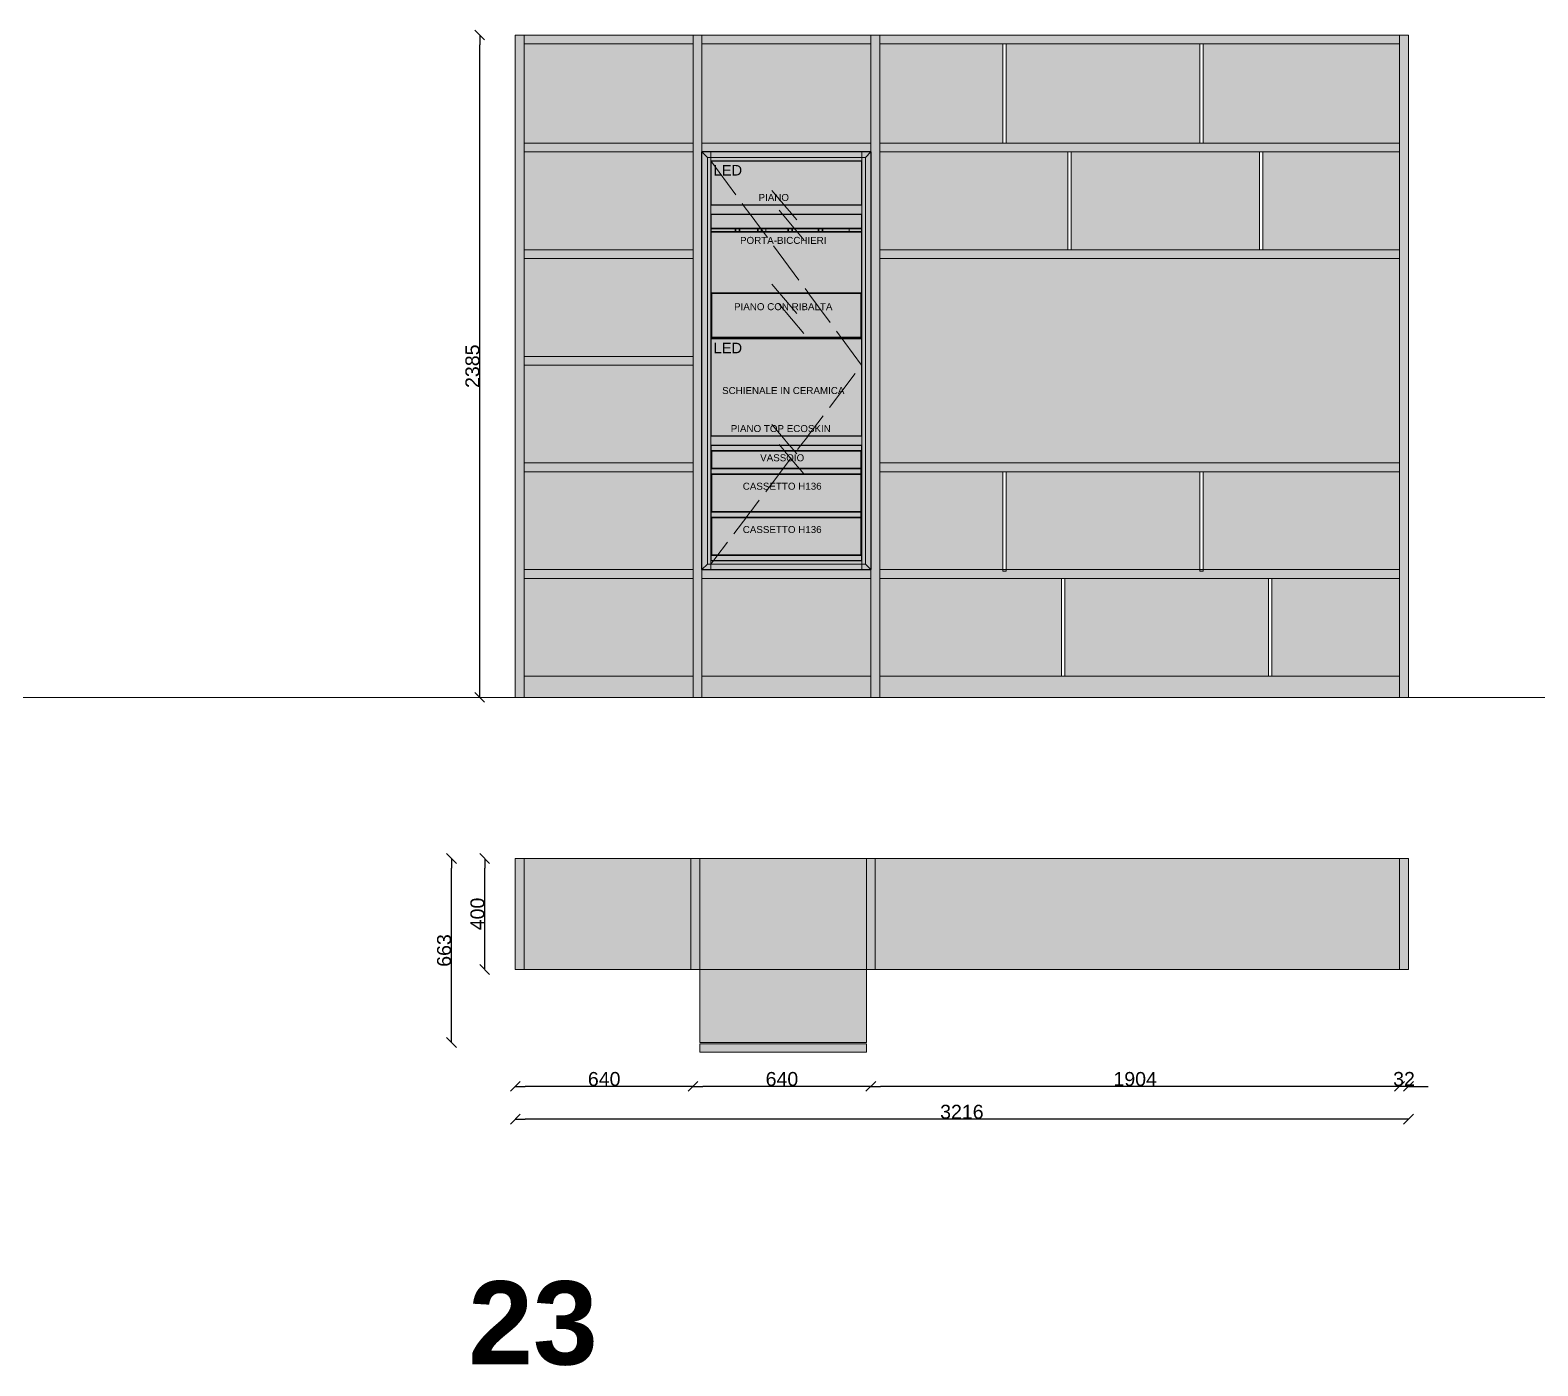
# Model space of a CAD drawing. Header units: millimetres. Extents: x -21288 to 39740, y -2987 to 21739.
# Drawn here: x -8727 to -3298, y -2987 to 1823 of the extents above; entities that cross this region are included whole.
import ezdxf

# ---------------------------------------------------------------- set-up
doc = ezdxf.new("R2010")
doc.units = ezdxf.units.MM
doc.header["$LTSCALE"] = 50
doc.header["$PDMODE"] = 1
doc.header["$PDSIZE"] = -2
doc.linetypes.add('ISO-02 Linea a tratti', pattern=[3.81, 3.048, -0.762])
doc.layers.get('0').update_dxf_attribs({"lineweight": 18})
for name, color, linetype, lineweight in [('0_Hatch', 7, 'Continuous', 5), ('Linee arredi', 3, 'Continuous', 5), ('Nessuna', 7, 'Continuous', 5), ('Nessuna_Hatch', 7, 'Continuous', 5), ('Quote', 7, 'Continuous', 5), ('一般_Hatch', 7, 'Continuous', 5)]:
    doc.layers.add(name, color=color, linetype=linetype, lineweight=lineweight)
doc.styles.add('Arial', font='Arial.ttf')
doc.styles.add('Arial (bold)', font='Arial Bold.ttf')
doc.styles.add('Helvetica', font='Helvetica.ttf')
doc.dimstyles.new('M&C_quote arredo', dxfattribs={"dimtxt": 50.344329, "dimasz": 35.34668, "dimexe": 0, "dimexo": 0, "dimgap": 0.5, "dimtad": 1, "dimdec": 0, "dimtxsty": 'Arial', "dimblk": 'VW_SLASH-2', "dimblk1": 'VW_SLASH-2', "dimblk2": 'VW_SLASH-2', "dimcen": 0, "dimse1": 1, "dimse2": 1, "dimazin": 0, "dimtfac": 1, "dimtdec": 0, "dimtix": 1, "dimtmove": 0, "dimatfit": 0, "dimldrblk": 'VW_SLASH-2', "dimfxl": 0, "dimfxlon": 1, "dimfrac": 2, "dimtolj": 1, "dimarcsym": 0})

# ---------------------------------------------------------------- blocks, each defined once
blk = doc.blocks.new('VW_SLASH-2')
at = {"color": 0, "linetype": 'ByBlock', "lineweight": -2, "transparency": 16777216}
blk.add_line((0, 0), (-1, 0), dxfattribs=at)
at = {"color": 0, "linetype": 'Continuous', "lineweight": -2, "transparency": 16777216, "flags": 128}
blk.add_lwpolyline([(0.5, 0.5), (-0.5, -0.5)], dxfattribs=at)
blk = doc.blocks.new('*D623')
at = {"layer": 'Defpoints', "color": 0, "transparency": 16777216}
for p in [(-7090.3, -1159.4), (-6337.3, -1159.4), (-6337.3, -1559.4)]:
    blk.add_point(p, dxfattribs=at)
at = {"layer": 'Quote', "color": 0, "lineweight": -2, "transparency": 16777216}
blk.add_line((-7090.3, -1524), (-7090.3, -1194.7), dxfattribs=at)
at = {"layer": 'Quote', "color": 0, "lineweight": -2, "transparency": 16777216, "xscale": 35.3466796875, "yscale": 35.3466796875, "zscale": 35.3466796875}
for p, rotation in [((-7090.3, -1159.4), 90), ((-7090.3, -1559.4), 270)]:
    blk.add_blockref('VW_SLASH-2', p, dxfattribs=dict(at, rotation=rotation))
at = {"layer": 'Quote', "color": 0, "transparency": 16777216, "insert": (-7116.5, -1359.4), "char_height": 50.34, "attachment_point": 5, "rotation": 90, "style": 'Arial'}
blk.add_mtext('\\A1;400', dxfattribs=at)
blk = doc.blocks.new('*D624')
at = {"layer": 'Defpoints', "color": 0, "transparency": 16777216}
for p in [(-7210.3, -1159.4), (-5716.3, -1159.4), (-6316.3, -1822.4)]:
    blk.add_point(p, dxfattribs=at)
at = {"layer": 'Quote', "color": 0, "lineweight": -2, "transparency": 16777216}
blk.add_line((-7210.3, -1787), (-7210.3, -1194.7), dxfattribs=at)
at = {"layer": 'Quote', "color": 0, "lineweight": -2, "transparency": 16777216, "xscale": 35.3466796875, "yscale": 35.3466796875, "zscale": 35.3466796875}
for p, rotation in [((-7210.3, -1159.4), 90), ((-7210.3, -1822.4), 270)]:
    blk.add_blockref('VW_SLASH-2', p, dxfattribs=dict(at, rotation=rotation))
at = {"layer": 'Quote', "color": 0, "transparency": 16777216, "insert": (-7236.5, -1490.9), "char_height": 50.34, "attachment_point": 5, "rotation": 90, "style": 'Arial'}
blk.add_mtext('\\A1;663', dxfattribs=at)
blk = doc.blocks.new('Simbolo-2')
at = {"layer": 'Linee arredi', "linetype": 'Continuous', "lineweight": 5, "transparency": 33554687, "flags": 128}
blk.add_lwpolyline([(-47.9232, 5.9904), (47.9232, 5.9904), (47.9232, -5.9904), (-47.9232, -5.9904)], close=True, dxfattribs=at)
blk = doc.blocks.new('Gruppo-184')
at = {"layer": 'Linee arredi', "linetype": 'Continuous', "lineweight": 0, "transparency": 33554687}
h = blk.add_hatch(color=252, dxfattribs=at)
h.paths.add_polyline_path([(-440, -21916), (-440, -23420), (-1048, -23420), (-1048, -21916)])
h.paths.add_polyline_path([(-1028.4, -23400), (-459.6, -23400), (-459.6, -21936), (-1028.4, -21936)], flags=16)
at = {"layer": 'Nessuna_Hatch', "linetype": 'Continuous', "lineweight": 5, "transparency": 33554628}
h = blk.add_hatch(color=256, dxfattribs=at)
h.set_gradient(color1=(255, 225, 196), color2=(255, 200, 145), name='CYLINDER')
h.paths.add_polyline_path([(-1028.4, -21936), (-459.6, -21936), (-459.6, -23400), (-1028.4, -23400)])
at = {"layer": 'Linee arredi', "linetype": 'Continuous', "lineweight": 5}
for p, q in [((-1048, -21916), (-1028.4, -21936)), ((-459.6, -21936), (-440, -21916)), ((-795.8, -22054.2), (-706.7, -22160.1)), ((-769.8, -22126), (-680.8, -22231.9)), ((-795.8, -22392.1), (-706.7, -22498)), ((-769.8, -22463.9), (-680.8, -22569.8)), ((-795.8, -22897.2), (-706.7, -23003.1)), ((-769.8, -22969.1), (-680.8, -23075)), ((-1028.4, -23400), (-1048, -23420)), ((-459.6, -23400), (-440, -23420))]:
    blk.add_line(p, q, dxfattribs=at)
at = {"layer": 'Linee arredi', "linetype": 'Continuous', "lineweight": 5, "transparency": 33554687, "flags": 128}
for points in [[(-440, -21916), (-440, -23420), (-1048, -23420), (-1048, -21916)], [(-1028.4, -23400), (-459.6, -23400), (-459.6, -21936), (-1028.4, -21936)], [(-1028.4, -21936), (-459.6, -21936), (-459.6, -23400), (-1028.4, -23400)]]:
    blk.add_lwpolyline(points, close=True, dxfattribs=at)
at = {"layer": 'Linee arredi', "linetype": 'Continuous', "lineweight": 5, "flags": 128}
for points in [[(-440, -21916), (-440, -23420), (-1048, -23420), (-1048, -21916)], [(-1028.4, -21936), (-459.6, -21936), (-459.6, -23400), (-1028.4, -23400)]]:
    blk.add_lwpolyline(points, close=True, dxfattribs=at)
blk = doc.blocks.new('Gruppo-185')
at = {"layer": '一般_Hatch', "linetype": 'Continuous', "lineweight": 5, "transparency": 33554687}
h = blk.add_hatch(color=256, dxfattribs=at)
h.set_gradient(color1=(255, 225, 196), color2=(255, 200, 145), rotation=270, name='CYLINDER')
h.paths.add_polyline_path([(-1016.1, -21948), (-473.4, -21948), (-473.4, -22068.2), (-1016.1, -22068.2)])
h = blk.add_hatch(color=256, dxfattribs=at)
h.set_gradient(color1=(255, 225, 196), color2=(255, 200, 145), rotation=270, name='CYLINDER')
h.paths.add_polyline_path([(-1016.1, -22588.2), (-473.4, -22588.2), (-473.4, -22708.4), (-1016.1, -22708.4)])
at = {"color": 7, "linetype": 'Continuous', "lineweight": 35}
for p, q in [((-1048, -21916), (-1048, -23420)), ((-1048, -21916), (-1016.1, -21916)), ((-471.9, -21916), (-1016.1, -21916)), ((-471.9, -21948), (-471.9, -21916)), ((-471.9, -21916), (-440, -21916)), ((-440, -21916), (-440, -23420)), ((-1016.1, -21948), (-471.9, -21948)), ((-471.9, -22108), (-1016.1, -22108)), ((-471.9, -22140), (-1016.1, -22140)), ((-471.9, -22192), (-1016.1, -22192)), ((-927.2, -22204), (-927.2, -22192)), ((-913.2, -22204), (-913.2, -22192)), ((-847.3, -22204), (-847.3, -22192)), ((-833.4, -22204), (-833.4, -22192)), ((-737.5, -22204), (-737.5, -22192)), ((-723.5, -22204), (-723.5, -22192)), ((-627.7, -22204), (-627.7, -22192)), ((-613.7, -22204), (-613.7, -22192)), ((-471.9, -22204), (-1016.1, -22204)), ((-471.9, -22588), (-1016.1, -22588)), ((-471.9, -22940), (-1016.1, -22940)), ((-440, -22972), (-440, -23388)), ((-1048, -23420), (-1016.1, -23420)), ((-1016.1, -23420), (-471.9, -23420)), ((-471.9, -23420), (-440, -23420))]:
    blk.add_line(p, q, dxfattribs=at)
at = {"color": 7, "linetype": 'ISO-02 Linea a tratti', "lineweight": 35, "flags": 128}
blk.add_lwpolyline([(-471.9, -22556), (-474.9, -22556), (-1013.1, -22556), (-1016.1, -22556)], dxfattribs=at)
at = {"layer": 'Nessuna', "color": 7, "transparency": 33554687}
for p in [(-975.1, -22198), (-865.3, -22198), (-785.4, -22198), (-675.6, -22198), (-565.8, -22198)]:
    blk.add_blockref('Simbolo-2', p, dxfattribs=at)
at = {"color": 7, "transparency": 33554687, "char_height": 25.218, "attachment_point": 2, "line_spacing_factor": 0.834288, "style": 'Helvetica'}
for s, insert in [('PORTA-BICCHIERI', (-755.2, -22221.8)), ('SCHIENALE IN CERAMICA', (-755.2, -22762.6))]:
    blk.add_mtext(s, dxfattribs=dict(at, insert=insert))
at = {"color": 255, "linetype": 'Continuous', "lineweight": 5, "transparency": 33554687}
blk.add_wipeout([(-1013.1, -22992), (-474.9, -22992), (-474.9, -23056), (-1013.1, -23056)], dxfattribs=at).dxf.layer = 'Nessuna_Hatch'
at = {"color": 7, "linetype": 'Continuous', "lineweight": 35}
for p, q in [((-471.9, -22972), (-1016.1, -22972)), ((-474.9, -22992), (-1013.1, -22992))]:
    blk.add_line(p, q, dxfattribs=at)
at = {"layer": 'Nessuna', "color": 7, "linetype": 'Continuous', "lineweight": 5, "transparency": 33554687, "flags": 128}
blk.add_lwpolyline([(-1013.1, -22992), (-474.9, -22992), (-474.9, -23056), (-1013.1, -23056)], close=True, dxfattribs=at)
at = {"color": 7, "transparency": 33554687, "insert": (-759, -23004.6), "char_height": 25.22, "attachment_point": 2, "line_spacing_factor": 0.834288, "style": 'Helvetica'}
blk.add_mtext('VASSOIO', dxfattribs=at)
at = {"color": 255, "linetype": 'Continuous', "lineweight": 5, "transparency": 33554687}
blk.add_wipeout([(-1013.1, -23076), (-474.9, -23076), (-474.9, -23212), (-1013.1, -23212)], dxfattribs=at).dxf.layer = 'Nessuna_Hatch'
at = {"color": 7, "linetype": 'Continuous', "lineweight": 35}
for p, q in [((-1013.1, -23056), (-1013.1, -22992)), ((-474.9, -23056), (-474.9, -22992)), ((-471.9, -23056), (-1016.1, -23056)), ((-1013.1, -23056), (-474.9, -23056)), ((-1013.1, -23088), (-1016.1, -23088)), ((-474.9, -23076), (-1013.1, -23076)), ((-471.9, -23088), (-474.9, -23088))]:
    blk.add_line(p, q, dxfattribs=at)
at = {"layer": 'Nessuna', "color": 7, "linetype": 'Continuous', "lineweight": 5, "transparency": 33554687, "flags": 128}
blk.add_lwpolyline([(-1013.1, -23076), (-474.9, -23076), (-474.9, -23212), (-1013.1, -23212)], close=True, dxfattribs=at)
at = {"color": 7, "transparency": 33554687, "insert": (-759, -23107.1), "char_height": 25.218, "attachment_point": 2, "line_spacing_factor": 0.834288, "style": 'Helvetica'}
blk.add_mtext('CASSETTO H136', dxfattribs=at)
at = {"color": 255, "linetype": 'Continuous', "lineweight": 5, "transparency": 33554687}
blk.add_wipeout([(-1013.1, -23232), (-474.9, -23232), (-474.9, -23368), (-1013.1, -23368)], dxfattribs=at).dxf.layer = 'Nessuna_Hatch'
at = {"color": 7, "linetype": 'Continuous', "lineweight": 35}
for p, q in [((-1016.1, -23420), (-1016.1, -21916)), ((-471.9, -23420), (-471.9, -21916)), ((-474.9, -22992), (-474.9, -23368)), ((-471.9, -22972), (-471.9, -23388)), ((-1013.1, -23212), (-1013.1, -23076)), ((-474.9, -23076), (-474.9, -23212)), ((-474.9, -23212), (-1013.1, -23212)), ((-1013.1, -23368), (-1013.1, -23232)), ((-474.9, -23232), (-1013.1, -23232)), ((-474.9, -23232), (-474.9, -23368)), ((-1016.1, -23388), (-471.9, -23388)), ((-474.9, -23368), (-1013.1, -23368))]:
    blk.add_line(p, q, dxfattribs=at)
at = {"layer": 'Nessuna', "color": 7, "linetype": 'Continuous', "lineweight": 5, "transparency": 33554687, "flags": 128}
blk.add_lwpolyline([(-1013.1, -23232), (-474.9, -23232), (-474.9, -23368), (-1013.1, -23368)], close=True, dxfattribs=at)
at = {"color": 7, "transparency": 33554687, "insert": (-759, -23263.1), "char_height": 25.218, "attachment_point": 2, "line_spacing_factor": 0.834288, "style": 'Helvetica'}
blk.add_mtext('CASSETTO H136', dxfattribs=at)
at = {"color": 255, "linetype": 'Continuous', "lineweight": 5, "transparency": 33554687}
blk.add_wipeout([(-1016.1, -22556), (-471.9, -22556), (-471.9, -22588), (-1016.1, -22588)], dxfattribs=at).dxf.layer = 'Nessuna_Hatch'
at = {"layer": 'Nessuna', "color": 7, "linetype": 'Continuous', "lineweight": 5, "transparency": 33554687, "flags": 128}
blk.add_lwpolyline([(-1016.1, -22556), (-471.9, -22556), (-471.9, -22588), (-1016.1, -22588)], close=True, dxfattribs=at)
at = {"color": 255, "linetype": 'Continuous', "lineweight": 35}
blk.add_wipeout([(-474.9, -22424.5), (-474.9, -22584.5), (-1013.1, -22584.5), (-1013.1, -22424.5)], dxfattribs=at).dxf.layer = '0_Hatch'
at = {"color": 7, "linetype": 'Continuous', "lineweight": 35, "flags": 128}
blk.add_lwpolyline([(-474.9, -22424.5), (-474.9, -22584.5), (-1013.1, -22584.5), (-1013.1, -22424.5)], close=True, dxfattribs=at)
at = {"color": 7, "transparency": 33554687, "insert": (-755.2, -22460.5), "char_height": 25.218, "attachment_point": 2, "line_spacing_factor": 0.834288, "style": 'Helvetica'}
blk.add_mtext('PIANO CON RIBALTA', dxfattribs=at)
at = {"color": 255, "linetype": 'Continuous', "lineweight": 5, "transparency": 33554687}
for points in [[(-1048, -21916), (-1016.1, -21916), (-1016.1, -23420), (-1048, -23420)], [(-471.9, -21916), (-440, -21916), (-440, -23420), (-471.9, -23420)]]:
    blk.add_wipeout(points, dxfattribs=at).dxf.layer = 'Nessuna_Hatch'
at = {"layer": 'Nessuna', "color": 7, "linetype": 'Continuous', "lineweight": 5, "transparency": 33554687, "flags": 128}
for points in [[(-1048, -21916), (-1016.1, -21916), (-1016.1, -23420), (-1048, -23420)], [(-471.9, -21916), (-440, -21916), (-440, -23420), (-471.9, -23420)]]:
    blk.add_lwpolyline(points, close=True, dxfattribs=at)
at = {"color": 7, "transparency": 33554687, "insert": (-1006.1, -22603), "char_height": 37.83, "attachment_point": 1, "line_spacing_factor": 0.834288, "style": 'Helvetica'}
blk.add_mtext('LED', dxfattribs=at)
at = {"color": 255, "linetype": 'Continuous', "lineweight": 5, "transparency": 33554687}
for points in [[(-1016.1, -21916), (-471.9, -21916), (-471.9, -21948), (-1016.1, -21948)], [(-1016.1, -22108), (-471.9, -22108), (-471.9, -22140), (-1016.1, -22140)], [(-1016.1, -22940), (-471.9, -22940), (-471.9, -22972), (-1016.1, -22972)], [(-1016.1, -23388), (-471.9, -23388), (-471.9, -23420), (-1016.1, -23420)]]:
    blk.add_wipeout(points, dxfattribs=at).dxf.layer = 'Nessuna_Hatch'
at = {"layer": 'Nessuna', "color": 7, "linetype": 'Continuous', "lineweight": 5, "transparency": 33554687, "flags": 128}
for points in [[(-1016.1, -21916), (-471.9, -21916), (-471.9, -21948), (-1016.1, -21948)], [(-1016.1, -22108), (-471.9, -22108), (-471.9, -22140), (-1016.1, -22140)], [(-1016.1, -22940), (-471.9, -22940), (-471.9, -22972), (-1016.1, -22972)], [(-1016.1, -23388), (-471.9, -23388), (-471.9, -23420), (-1016.1, -23420)]]:
    blk.add_lwpolyline(points, close=True, dxfattribs=at)
at = {"layer": 'Nessuna', "color": 7, "transparency": 33554687}
blk.add_blockref('Gruppo-184', (0, 0), dxfattribs=at)
at = {"color": 7, "transparency": 33554687, "line_spacing_factor": 0.834288, "style": 'Helvetica'}
for s, insert, char_height, attachment_point in [('LED', (-1006.1, -21963), 37.83, 1), ('PIANO', (-789.4, -22067.3), 25.22, 2), ('PIANO TOP ECOSKIN', (-764.2, -22899.5), 25.218, 2)]:
    blk.add_mtext(s, dxfattribs=dict(at, insert=insert, char_height=char_height, attachment_point=attachment_point))
blk = doc.blocks.new('*D617')
at = {"layer": 'Defpoints', "color": 0, "transparency": 16777216}
for p in [(-7108.3, 1805.6), (-6980.3, 1805.6), (-6980.3, -579.4)]:
    blk.add_point(p, dxfattribs=at)
at = {"layer": 'Quote', "color": 0, "lineweight": -2, "transparency": 16777216}
blk.add_line((-7108.3, -544), (-7108.3, 1770.3), dxfattribs=at)
at = {"layer": 'Quote', "color": 0, "lineweight": -2, "transparency": 16777216, "xscale": 35.3466796875, "yscale": 35.3466796875, "zscale": 35.3466796875}
for p, rotation in [((-7108.3, 1805.6), 90), ((-7108.3, -579.4), 270)]:
    blk.add_blockref('VW_SLASH-2', p, dxfattribs=dict(at, rotation=rotation))
at = {"layer": 'Quote', "color": 0, "transparency": 16777216, "insert": (-7134.5, 613.1), "char_height": 50.34, "attachment_point": 5, "rotation": 90, "style": 'Arial'}
blk.add_mtext('\\A1;2385', dxfattribs=at)
blk = doc.blocks.new('*D618')
at = {"layer": 'Defpoints', "color": 0, "transparency": 16777216}
for p in [(-3796.3, -1713.4), (-5700.3, -1789.4), (-5700.3, -1980.2)]:
    blk.add_point(p, dxfattribs=at)
at = {"layer": 'Quote', "color": 0, "lineweight": -2, "transparency": 16777216}
blk.add_line((-3831.6, -1980.2), (-5664.9, -1980.2), dxfattribs=at)
at = {"layer": 'Quote', "color": 0, "lineweight": -2, "transparency": 16777216, "xscale": 35.3466796875, "yscale": 35.3466796875, "zscale": 35.3466796875, "rotation": 180}
blk.add_blockref('VW_SLASH-2', (-5700.3, -1980.2), dxfattribs=at)
at = {"layer": 'Quote', "color": 0, "lineweight": -2, "transparency": 16777216, "xscale": 35.3466796875, "yscale": 35.3466796875, "zscale": 35.3466796875}
blk.add_blockref('VW_SLASH-2', (-3796.3, -1980.2), dxfattribs=at)
at = {"layer": 'Quote', "color": 0, "transparency": 16777216, "insert": (-4748.3, -1954), "char_height": 50.34, "attachment_point": 5, "style": 'Arial'}
blk.add_mtext('\\A1;1904', dxfattribs=at)
blk = doc.blocks.new('*D619')
at = {"layer": 'Defpoints', "color": 0, "transparency": 16777216}
for p in [(-3796.3, -1713.4), (-3764.3, -1789.4), (-3796.3, -1980.2)]:
    blk.add_point(p, dxfattribs=at)
at = {"layer": 'Quote', "color": 0, "lineweight": -2, "transparency": 16777216}
for p, q in [((-3831.6, -1980.2), (-3867, -1980.2)), ((-3764.3, -1980.2), (-3796.3, -1980.2)), ((-3728.9, -1980.2), (-3693.6, -1980.2))]:
    blk.add_line(p, q, dxfattribs=at)
at = {"layer": 'Quote', "color": 0, "lineweight": -2, "transparency": 16777216, "xscale": 35.3466796875, "yscale": 35.3466796875, "zscale": 35.3466796875}
blk.add_blockref('VW_SLASH-2', (-3796.3, -1980.2), dxfattribs=at)
at = {"layer": 'Quote', "color": 0, "lineweight": -2, "transparency": 16777216, "xscale": 35.3466796875, "yscale": 35.3466796875, "zscale": 35.3466796875, "rotation": 180}
blk.add_blockref('VW_SLASH-2', (-3764.3, -1980.2), dxfattribs=at)
at = {"layer": 'Quote', "color": 0, "transparency": 16777216, "insert": (-3780.3, -1953.9), "char_height": 50.34, "attachment_point": 5, "style": 'Arial'}
blk.add_mtext('\\A1;32', dxfattribs=at)
blk = doc.blocks.new('*D657')
at = {"layer": 'Defpoints', "color": 0, "transparency": 16777216}
for p in [(-6980.3, -1789.4), (-3764.3, -1789.4), (-6980.3, -2098.4)]:
    blk.add_point(p, dxfattribs=at)
at = {"layer": 'Quote', "color": 0, "lineweight": -2, "transparency": 16777216}
blk.add_line((-3799.6, -2098.4), (-6944.9, -2098.4), dxfattribs=at)
at = {"layer": 'Quote', "color": 0, "lineweight": -2, "transparency": 16777216, "xscale": 35.3466796875, "yscale": 35.3466796875, "zscale": 35.3466796875, "rotation": 180}
blk.add_blockref('VW_SLASH-2', (-6980.3, -2098.4), dxfattribs=at)
at = {"layer": 'Quote', "color": 0, "lineweight": -2, "transparency": 16777216, "xscale": 35.3466796875, "yscale": 35.3466796875, "zscale": 35.3466796875}
blk.add_blockref('VW_SLASH-2', (-3764.3, -2098.4), dxfattribs=at)
at = {"layer": 'Quote', "color": 0, "transparency": 16777216, "insert": (-5372.3, -2072.1), "char_height": 50.34, "attachment_point": 5, "style": 'Arial'}
blk.add_mtext('\\A1;3216', dxfattribs=at)
blk = doc.blocks.new('*D658')
at = {"layer": 'Defpoints', "color": 0, "transparency": 16777216}
for p in [(-6980.3, -1559.4), (-6340.3, -1789.4), (-6980.3, -1980.2)]:
    blk.add_point(p, dxfattribs=at)
at = {"layer": 'Quote', "color": 0, "lineweight": -2, "transparency": 16777216}
blk.add_line((-6375.6, -1980.2), (-6944.9, -1980.2), dxfattribs=at)
at = {"layer": 'Quote', "color": 0, "lineweight": -2, "transparency": 16777216, "xscale": 35.3466796875, "yscale": 35.3466796875, "zscale": 35.3466796875, "rotation": 180}
blk.add_blockref('VW_SLASH-2', (-6980.3, -1980.2), dxfattribs=at)
at = {"layer": 'Quote', "color": 0, "lineweight": -2, "transparency": 16777216, "xscale": 35.3466796875, "yscale": 35.3466796875, "zscale": 35.3466796875}
blk.add_blockref('VW_SLASH-2', (-6340.3, -1980.2), dxfattribs=at)
at = {"layer": 'Quote', "color": 0, "transparency": 16777216, "insert": (-6660.3, -1954), "char_height": 50.34, "attachment_point": 5, "style": 'Arial'}
blk.add_mtext('\\A1;640', dxfattribs=at)
blk = doc.blocks.new('*D659')
at = {"layer": 'Defpoints', "color": 0, "transparency": 16777216}
for p in [(-5700.3, -1560.4), (-6340.3, -1789.4), (-6340.3, -1980.2)]:
    blk.add_point(p, dxfattribs=at)
at = {"layer": 'Quote', "color": 0, "lineweight": -2, "transparency": 16777216}
blk.add_line((-5735.6, -1980.2), (-6304.9, -1980.2), dxfattribs=at)
at = {"layer": 'Quote', "color": 0, "lineweight": -2, "transparency": 16777216, "xscale": 35.3466796875, "yscale": 35.3466796875, "zscale": 35.3466796875, "rotation": 180}
blk.add_blockref('VW_SLASH-2', (-6340.3, -1980.2), dxfattribs=at)
at = {"layer": 'Quote', "color": 0, "lineweight": -2, "transparency": 16777216, "xscale": 35.3466796875, "yscale": 35.3466796875, "zscale": 35.3466796875}
blk.add_blockref('VW_SLASH-2', (-5700.3, -1980.2), dxfattribs=at)
at = {"layer": 'Quote', "color": 0, "transparency": 16777216, "insert": (-6020.3, -1954), "char_height": 50.34, "attachment_point": 5, "style": 'Arial'}
blk.add_mtext('\\A1;640', dxfattribs=at)

msp = doc.modelspace()

# ---------------------------------------------------------------- hatches: boundary and pattern name
at = {"layer": 'Linee arredi'}
h = msp.add_hatch(color=7, dxfattribs=at)
h.dxf.hatch_style = 1
h.paths.add_polyline_path([(-6948.28, 1805.65), (-6340.28, 1805.65), (-6340.28, 1773.65), (-6948.28, 1773.65)])
h.paths.add_polyline_path([(-6948.28, 1416.65), (-6340.28, 1416.65), (-6340.28, 1384.65), (-6948.28, 1384.65)])
h.paths.add_polyline_path([(-6948.28, 1032.65), (-6340.28, 1032.65), (-6340.28, 1000.65), (-6948.28, 1000.65)])
h.paths.add_polyline_path([(-6948.28, 648.65), (-6340.28, 648.65), (-6340.28, 616.65), (-6948.28, 616.65)])
h.paths.add_polyline_path([(-6948.28, 264.65), (-6340.28, 264.65), (-6340.28, 232.65), (-6948.28, 232.65)])
h.paths.add_polyline_path([(-6948.28, -119.35), (-6340.28, -119.35), (-6340.28, -151.35), (-6948.28, -151.35)])
h.paths.add_polyline_path([(-6980.28, 1805.65), (-6948.28, 1805.65), (-6948.28, -579.35), (-6980.28, -579.35)])
h.paths.add_polyline_path([(-6308.28, 1805.65), (-5700.28, 1805.65), (-5700.28, 1773.65), (-6308.28, 1773.65)])
h.paths.add_polyline_path([(-6340.28, 1805.65), (-6308.28, 1805.65), (-6308.28, -579.35), (-6340.28, -579.35)])
h.paths.add_polyline_path([(-5668.28, 1805.65), (-3796.28, 1805.65), (-3796.28, 1773.65), (-5668.28, 1773.65)])
h.paths.add_polyline_path([(-5700.28, 1805.65), (-5668.28, 1805.65), (-5668.28, -579.35), (-5700.28, -579.35)])
h.paths.add_polyline_path([(-6308.28, 1416.65), (-5700.28, 1416.65), (-5700.28, 1384.65), (-6308.28, 1384.65)])
h.paths.add_polyline_path([(-5668.28, 1416.65), (-3796.28, 1416.65), (-3796.28, 1384.65), (-5668.28, 1384.65)])
h.paths.add_polyline_path([(-5668.28, 1032.65), (-3796.28, 1032.65), (-3796.28, 1000.65), (-5668.28, 1000.65)])
h.paths.add_polyline_path([(-5668.28, 264.65), (-3796.28, 264.65), (-3796.28, 232.65), (-5668.28, 232.65)])
h.paths.add_polyline_path([(-5668.28, -119.35), (-3796.28, -119.35), (-3796.28, -151.35), (-5668.28, -151.35)])
h.paths.add_polyline_path([(-5668.28, -579.35), (-5668.28, -503.35), (-3796.28, -503.35), (-3796.28, -579.35)])
h.paths.add_polyline_path([(-6308.28, -579.35), (-6308.28, -503.35), (-5700.28, -503.35), (-5700.28, -579.35)])
h.paths.add_polyline_path([(-6948.28, -579.35), (-6948.28, -503.35), (-6340.28, -503.35), (-6340.28, -579.35)])
h.paths.add_polyline_path([(-6308.28, -119.35), (-5700.28, -119.35), (-5700.28, -151.35), (-6308.28, -151.35)])
h.paths.add_polyline_path([(-3796.28, 1805.65), (-3764.28, 1805.65), (-3764.28, -579.35), (-3796.28, -579.35)])
h = msp.add_hatch(color=254, dxfattribs=at)
h.dxf.hatch_style = 1
h.paths.add_polyline_path([(-6948.28, 1773.65), (-6948.28, 1416.65), (-6340.28, 1416.65), (-6340.28, 1773.65)])
h.paths.add_polyline_path([(-6948.28, 1384.65), (-6948.28, 1032.65), (-6340.28, 1032.65), (-6340.28, 1384.65)])
h.paths.add_polyline_path([(-6948.28, 1000.65), (-6948.28, 648.65), (-6340.28, 648.65), (-6340.28, 1000.65)])
h.paths.add_polyline_path([(-6340.28, 264.65), (-6340.28, 616.65), (-6948.28, 616.65), (-6948.28, 264.65)])
h.paths.add_polyline_path([(-6948.28, 232.65), (-6948.28, -119.35), (-6340.28, -119.35), (-6340.28, 232.65)])
h.paths.add_polyline_path([(-6948.28, -151.35), (-6948.28, -503.35), (-6340.28, -503.35), (-6340.28, -151.35)])
h = msp.add_hatch(color=254, dxfattribs=at)
h.dxf.hatch_style = 1
h.paths.add_polyline_path([(-5700.28, -503.35), (-5700.28, -151.35), (-6308.28, -151.35), (-6308.28, -503.35)])
h.paths.add_polyline_path([(-5700.28, 1416.65), (-5700.28, 1773.65), (-6308.28, 1773.65), (-6308.28, 1416.65)])
h = msp.add_hatch(color=254, dxfattribs=at)
h.dxf.hatch_style = 1
h.paths.add_polyline_path([(-5225.35, 1773.65), (-5668.28, 1773.65), (-5668.28, 1416.65), (-5225.35, 1416.65)])
h.paths.add_polyline_path([(-4515.35, 1773.65), (-5213.35, 1773.65), (-5213.35, 1416.65), (-4515.35, 1416.65)])
h.paths.add_polyline_path([(-3796.28, 1773.65), (-4503.35, 1773.65), (-4503.35, 1416.65), (-3796.28, 1416.65)])
h.paths.add_polyline_path([(-5013.28, -151.35), (-5668.28, -151.35), (-5668.28, -503.35), (-5013.28, -503.35)])
h.paths.add_polyline_path([(-4268.28, -151.35), (-5001.28, -151.35), (-5001.28, -503.35), (-4268.28, -503.35)])
h.paths.add_polyline_path([(-3796.28, -151.35), (-4256.28, -151.35), (-4256.28, -503.35), (-3796.28, -503.35)])
h = msp.add_hatch(color=253, dxfattribs=at)
h.dxf.hatch_style = 1
h.paths.add_polyline_path([(-4991.35, 1032.65), (-4991.35, 1384.65), (-5668.28, 1384.65), (-5668.28, 1032.65)])
h.paths.add_polyline_path([(-4300.35, 1032.65), (-4300.35, 1384.65), (-4979.35, 1384.65), (-4979.35, 1032.65)])
h.paths.add_polyline_path([(-3796.28, 1032.65), (-3796.28, 1384.65), (-4288.35, 1384.65), (-4288.35, 1032.65)])
h.paths.add_polyline_path([(-5668.28, 1000.65), (-5668.28, 264.65), (-3796.28, 264.65), (-3796.28, 1000.65)])
h.paths.add_polyline_path([(-4503.19, 232.65), (-4503.19, -119.35), (-3796.28, -119.35), (-3796.28, 232.65)])
h.paths.add_polyline_path([(-5213.19, 232.65), (-5213.19, -119.35), (-4515.19, -119.35), (-4515.19, 232.65)])
h.paths.add_polyline_path([(-5668.28, 232.65), (-5668.28, -119.35), (-5225.19, -119.35), (-5225.19, 232.65)])
h = msp.add_hatch(color=7, dxfattribs=at)
h.dxf.hatch_style = 1
h.paths.add_polyline_path([(-6948.28, -1159.35), (-6980.28, -1159.35), (-6980.28, -1559.35), (-6948.28, -1559.35)])
h.paths.add_polyline_path([(-6348.28, -1159.35), (-6948.28, -1159.35), (-6948.28, -1559.35), (-6348.28, -1559.35)])
h.paths.add_polyline_path([(-6316.28, -1159.35), (-6348.28, -1159.35), (-6348.28, -1559.35), (-6316.28, -1559.35)])
h.paths.add_polyline_path([(-5716.28, -1159.35), (-6316.28, -1159.35), (-6316.28, -1559.35), (-5716.28, -1559.35)])
h.paths.add_polyline_path([(-5684.28, -1159.35), (-5716.28, -1159.35), (-5716.28, -1559.35), (-5684.28, -1559.35)])
h.paths.add_polyline_path([(-3796.28, -1159.35), (-5684.28, -1159.35), (-5684.28, -1559.35), (-3796.28, -1559.35)])
h.paths.add_polyline_path([(-3764.28, -1159.35), (-3796.28, -1159.35), (-3796.28, -1559.35), (-3764.28, -1559.35)])
h = msp.add_hatch(color=252, dxfattribs=at)
h.dxf.hatch_style = 1
h.paths.add_polyline_path([(-5716.28, -1559.35), (-6316.28, -1559.35), (-6316.28, -1822.35), (-5716.28, -1822.35)])
h.paths.add_polyline_path([(-5716.28, -1827.35), (-6316.28, -1827.35), (-6316.28, -1857.35), (-5716.28, -1857.35)])

# ---------------------------------------------------------------- linework, layer by layer
msp.add_line((-21288.29, -579.35), (39740.16, -579.35))
at = {"layer": 'Linee arredi', "linetype": 'Continuous', "lineweight": 5, "transparency": 33554687, "flags": 128}
for points in [[(-6980.28, 1805.65), (-6948.28, 1805.65), (-6948.28, -579.35), (-6980.28, -579.35)], [(-6948.28, 1805.65), (-6340.28, 1805.65), (-6340.28, 1773.65), (-6948.28, 1773.65)], [(-6340.28, 1805.65), (-6308.28, 1805.65), (-6308.28, -579.35), (-6340.28, -579.35)], [(-6308.28, 1805.65), (-5700.28, 1805.65), (-5700.28, 1773.65), (-6308.28, 1773.65)], [(-5700.28, 1805.65), (-5668.28, 1805.65), (-5668.28, -579.35), (-5700.28, -579.35)], [(-5668.28, 1805.65), (-3796.28, 1805.65), (-3796.28, 1773.65), (-5668.28, 1773.65)], [(-3796.28, 1805.65), (-3764.28, 1805.65), (-3764.28, -579.35), (-3796.28, -579.35)], [(-5213.35, 1773.65), (-5225.35, 1773.65), (-5225.35, 1416.65), (-5213.35, 1416.65)], [(-4503.35, 1773.65), (-4515.35, 1773.65), (-4515.35, 1416.65), (-4503.35, 1416.65)], [(-6948.28, 1416.65), (-6340.28, 1416.65), (-6340.28, 1384.65), (-6948.28, 1384.65)], [(-5668.28, 1416.65), (-3796.28, 1416.65), (-3796.28, 1384.65), (-5668.28, 1384.65)], [(-4979.35, 1384.68), (-4991.35, 1384.68), (-4991.35, 1032.68), (-4979.35, 1032.68)], [(-4288.35, 1384.68), (-4300.35, 1384.68), (-4300.35, 1032.68), (-4288.35, 1032.68)], [(-6948.28, 1032.65), (-6340.28, 1032.65), (-6340.28, 1000.65), (-6948.28, 1000.65)], [(-5668.28, 1032.65), (-3796.28, 1032.65), (-3796.28, 1000.65), (-5668.28, 1000.65)], [(-6948.28, 648.65), (-6340.28, 648.65), (-6340.28, 616.65), (-6948.28, 616.65)], [(-6948.28, 264.65), (-6340.28, 264.65), (-6340.28, 232.65), (-6948.28, 232.65)], [(-5668.28, 264.65), (-3796.28, 264.65), (-3796.28, 232.65), (-5668.28, 232.65)], [(-5213.19, 232.65), (-5225.19, 232.65), (-5225.19, -124.35), (-5213.19, -124.35)], [(-4503.19, 232.65), (-4515.19, 232.65), (-4515.19, -124.35), (-4503.19, -124.35)], [(-6948.28, -119.35), (-6340.28, -119.35), (-6340.28, -151.35), (-6948.28, -151.35)], [(-6308.28, -119.35), (-5700.28, -119.35), (-5700.28, -151.35), (-6308.28, -151.35)], [(-5668.28, -119.35), (-3796.28, -119.35), (-3796.28, -151.35), (-5668.28, -151.35)], [(-5001.28, -151.32), (-5013.28, -151.32), (-5013.28, -503.32), (-5001.28, -503.32)], [(-6948.28, -579.35), (-6948.28, -503.35), (-6340.28, -503.35), (-6340.28, -579.35)], [(-6308.28, -579.35), (-6308.28, -503.35), (-5700.28, -503.35), (-5700.28, -579.35)], [(-5668.28, -579.35), (-5668.28, -503.35), (-3796.28, -503.35), (-3796.28, -579.35)], [(-6980.28, -1159.35), (-6948.28, -1159.35), (-6948.28, -1559.35), (-6980.28, -1559.35)], [(-6948.28, -1159.35), (-6348.28, -1159.35), (-6348.28, -1559.35), (-6948.28, -1559.35)], [(-6348.28, -1159.35), (-6316.28, -1159.35), (-6316.28, -1559.35), (-6348.28, -1559.35)], [(-6316.28, -1159.35), (-5716.28, -1159.35), (-5716.28, -1559.35), (-6316.28, -1559.35)], [(-5716.28, -1159.35), (-5684.28, -1159.35), (-5684.28, -1559.35), (-5716.28, -1559.35)], [(-5684.28, -1159.35), (-3796.28, -1159.35), (-3796.28, -1559.35), (-5684.28, -1559.35)], [(-3796.28, -1159.35), (-3764.28, -1159.35), (-3764.28, -1559.35), (-3796.28, -1559.35)], [(-5716.28, -1559.35), (-6316.28, -1559.35), (-6316.28, -1822.35), (-5716.28, -1822.35), (-5716.28, -1559.35)]]:
    msp.add_lwpolyline(points, close=True, dxfattribs=at)
at = {"layer": 'Linee arredi', "linetype": 'Continuous', "lineweight": 15, "transparency": 33554687, "flags": 128}
for points in [[(-4256.28, -151.32), (-4268.28, -151.32), (-4268.28, -503.32), (-4256.28, -503.32)], [(-6316.28, -1827.35), (-5716.28, -1827.35), (-5716.28, -1857.35), (-6316.28, -1857.35)]]:
    msp.add_lwpolyline(points, close=True, dxfattribs=at)

# ---------------------------------------------------------------- texts
at = {"layer": 'Linee arredi', "transparency": 33554687, "insert": (-7149.59, -2986.66), "char_height": 300, "attachment_point": 7, "line_spacing_factor": 1.006858, "style": 'Arial (bold)'}
msp.add_mtext('23', dxfattribs=at)

# ---------------------------------------------------------------- dimensions: what is measured, and where the dimension line sits
at = {"layer": 'Quote', "color": 7}
for base, p1, p2, picture, middle in [((-7108.28, 1805.65), (-6980.28, -579.35), (-6980.28, 1805.65), '*D617', (-7134.5, 613.15)), ((-7210.28, -1159.35), (-6316.28, -1822.35), (-5716.28, -1159.35), '*D624', (-7236.5, -1490.85)), ((-7090.28, -1159.35), (-6337.3, -1559.35), (-6337.3, -1159.35), '*D623', (-7116.49, -1359.35))]:
    dim = msp.add_linear_dim(base=base, p1=p1, p2=p2, angle=270, dimstyle='M&C_quote arredo', override={"dimpost": '<>', "dimtmove": 1}, dxfattribs=at)
    dim.commit()
    dim.dimension.update_dxf_attribs({"geometry": picture, "text_midpoint": middle})
for base, p1, p2, picture, middle in [((-6980.28, -1980.16), (-6340.28, -1789.35), (-6980.28, -1559.35), '*D658', (-6660.28, -1953.95)), ((-6340.28, -1980.16), (-5700.28, -1560.41), (-6340.28, -1789.35), '*D659', (-6020.28, -1953.95)), ((-5700.28, -1980.16), (-3796.28, -1713.35), (-5700.28, -1789.35), '*D618', (-4748.28, -1953.95)), ((-3796.28, -1980.16), (-3764.28, -1789.35), (-3796.28, -1713.35), '*D619', (-3780.28, -1953.93)), ((-6980.28, -2098.37), (-3764.28, -1789.35), (-6980.28, -1789.35), '*D657', (-5372.28, -2072.15))]:
    dim = msp.add_linear_dim(base=base, p1=p1, p2=p2, dimstyle='M&C_quote arredo', override={"dimpost": '<>', "dimtmove": 1}, dxfattribs=at)
    dim.commit()
    dim.dimension.update_dxf_attribs({"geometry": picture, "text_midpoint": middle})

# ---------------------------------------------------------------- next in the draw order: block references
at = {"layer": 'Linee arredi', "transparency": 33554687}
msp.add_blockref('Gruppo-185', (-5260.28, 23300.65), dxfattribs=at)

# ---------------------------------------------------------------- next in the draw order: linework, layer by layer
at = {"layer": 'Linee arredi', "linetype": 'Continuous', "lineweight": 5, "transparency": 33554687, "flags": 128}
msp.add_lwpolyline([(-6308.28, 1416.65), (-5700.28, 1416.65), (-5700.28, 1384.65), (-6308.28, 1384.65)], close=True, dxfattribs=at)
at = {"layer": 'Linee arredi', "linetype": 'ISO-02 Linea a tratti', "lineweight": 5, "transparency": 33554687, "flags": 128}
msp.add_lwpolyline([(-6276.33, 1352.65), (-5733.65, 617.02), (-6276.33, -99.74)], dxfattribs=at)

doc.saveas('drawing.dxf')
